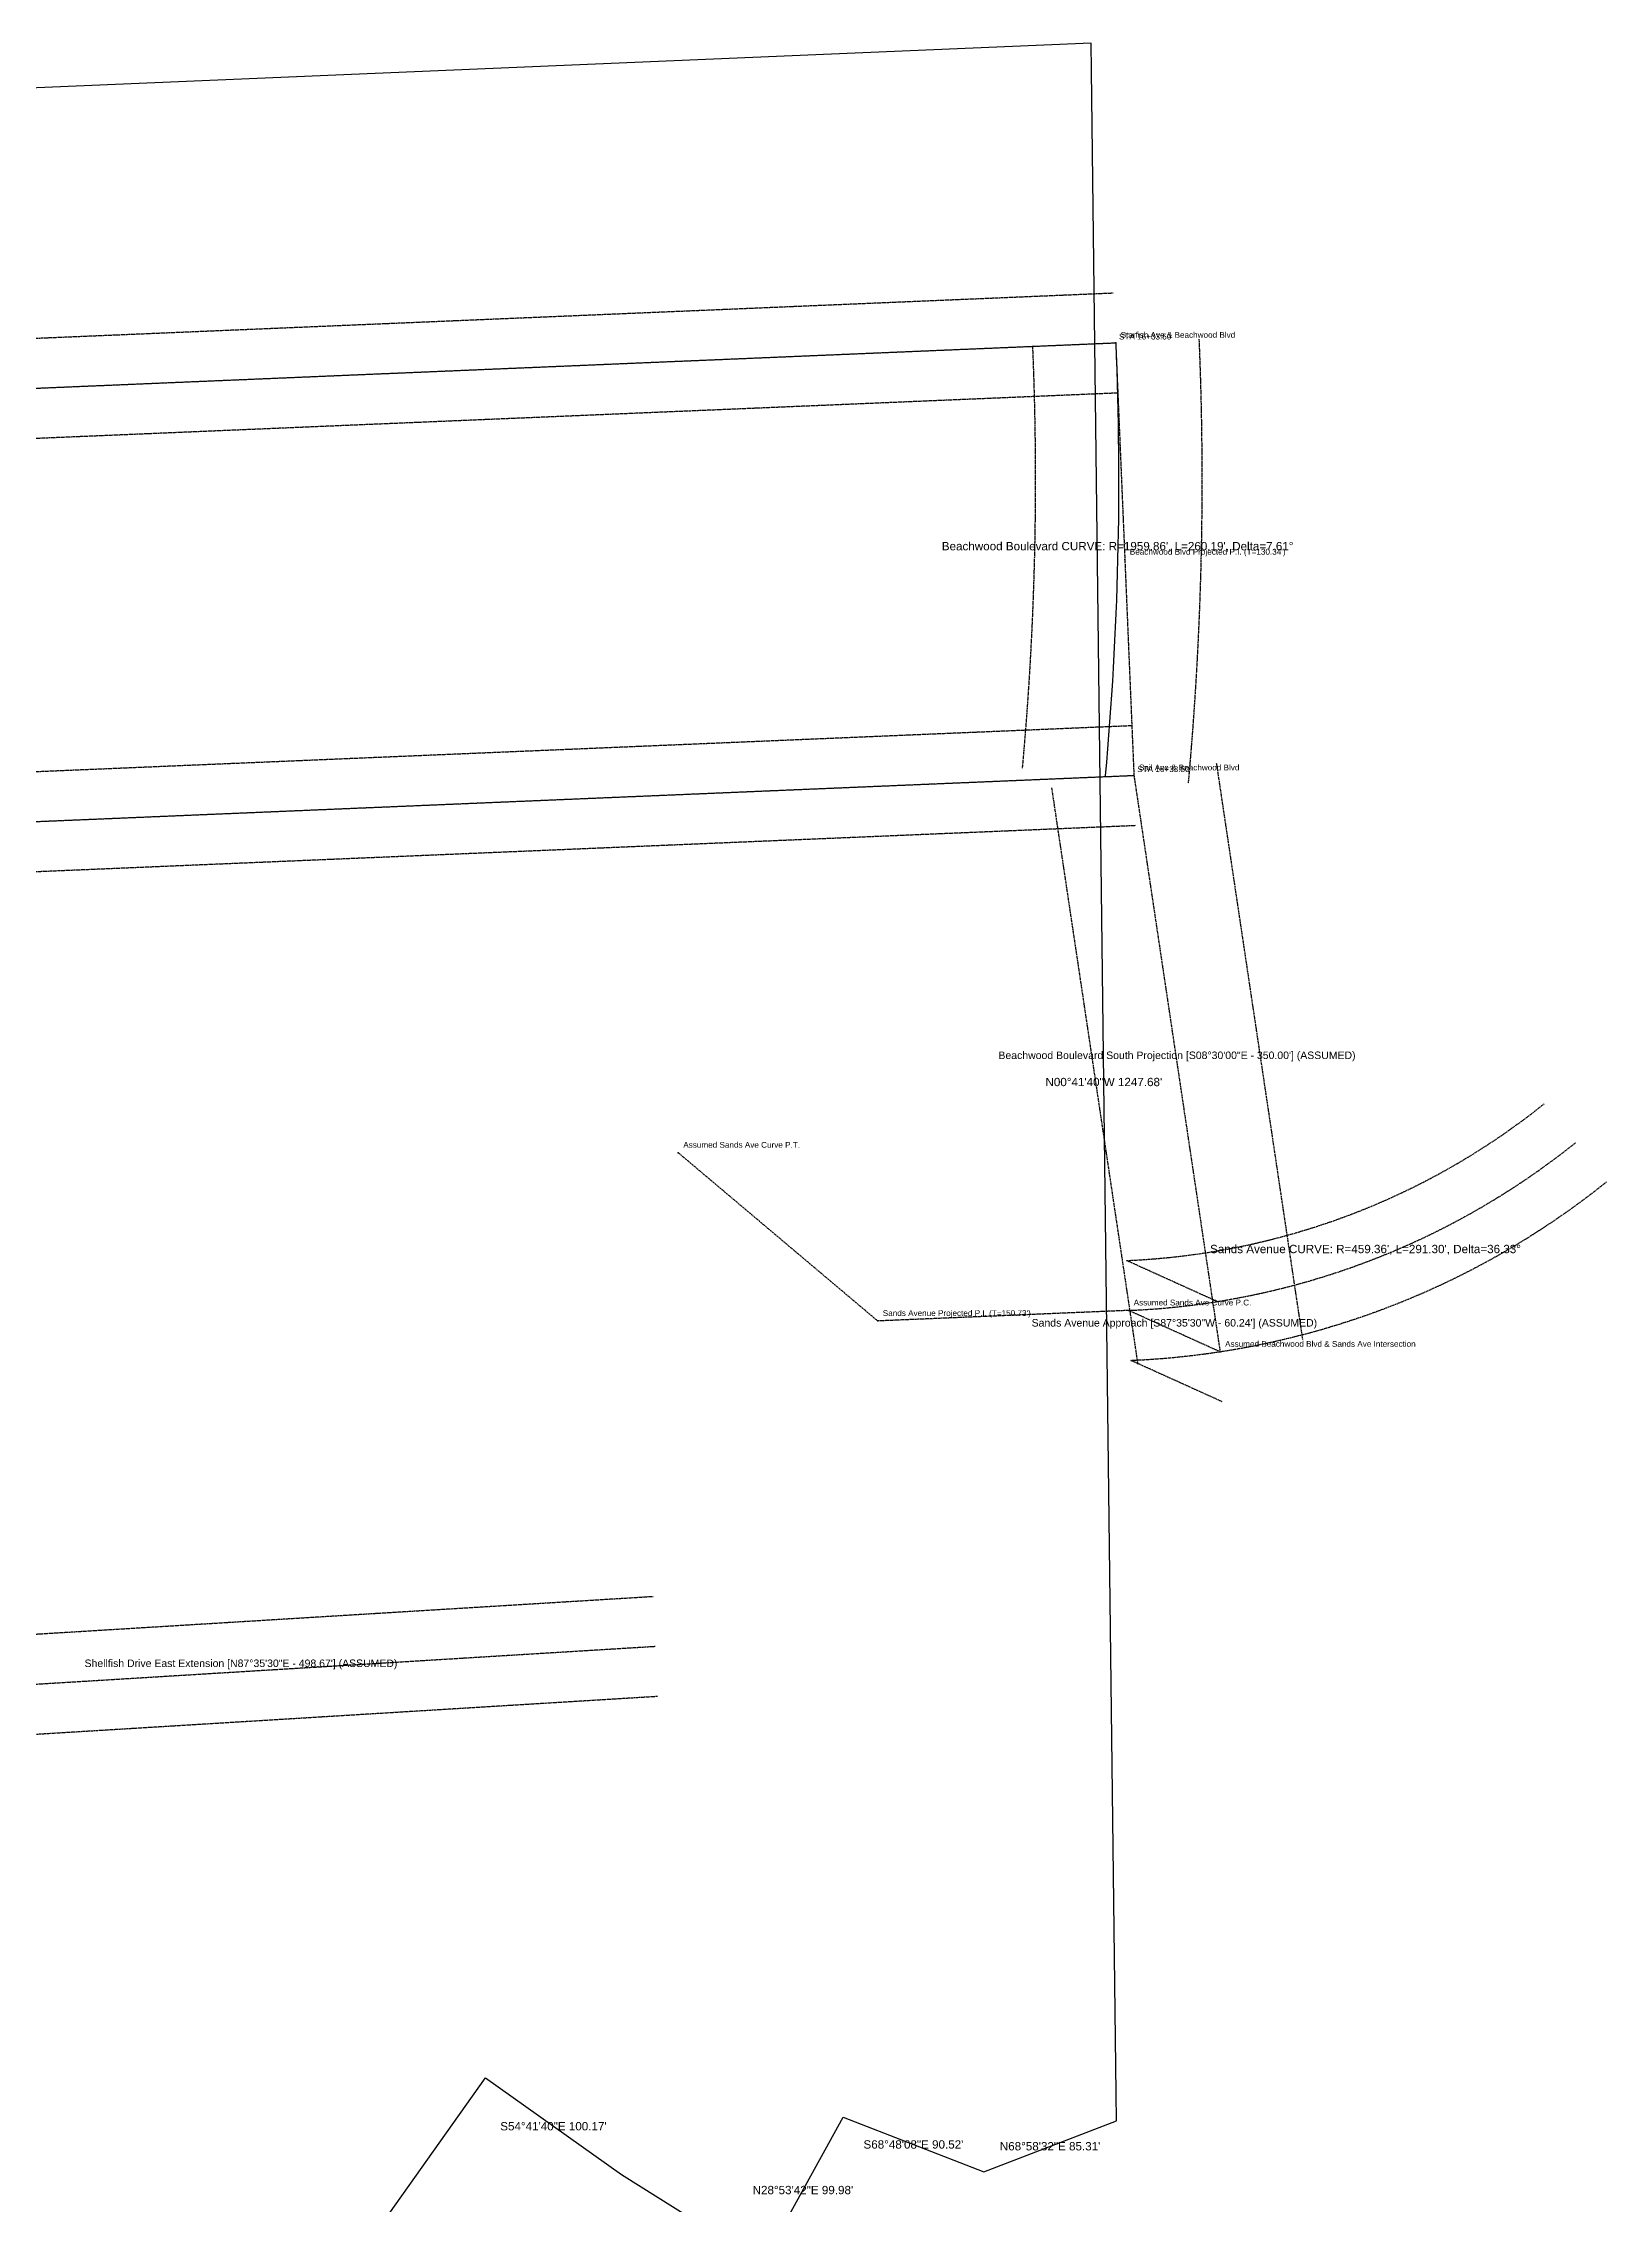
# Model space of a CAD drawing. Extents: x 9702 to 11747, y 7841 to 10241.
# Drawn here: x 10809 to 11747, y 8943 to 10241 of the extents above; entities that cross this region are included whole.
import ezdxf
from ezdxf.enums import TextEntityAlignment as Align

# ---------------------------------------------------------------- set-up
doc = ezdxf.new("R2010")
doc.units = 0
doc.linetypes.add('DASHED', pattern=[0.75, 0.5, -0.25])
for name, color, linetype in [('C-BOUNDARY', 7, 'CONTINUOUS'), ('C-ROAD-ALIGNMENT', 2, 'CONTINUOUS'), ('C-ROAD-ASSUMP', 1, 'DASHED'), ('C-ROAD-ASSUMP-INTX', 1, 'CONTINUOUS'), ('C-ROAD-ASSUMP-TEXT', 1, 'CONTINUOUS'), ('C-ROAD-CNTR', 2, 'DASHED'), ('C-ROAD-CURV', 4, 'CONTINUOUS'), ('C-ROAD-INTX', 3, 'CONTINUOUS'), ('C-ROAD-PI-TANGENT', 1, 'DASHED'), ('C-ROAD-ROW-EDGE', 4, 'DASHED'), ('C-ROAD-TEXT', 7, 'CONTINUOUS')]:
    doc.layers.add(name, color=color, linetype=linetype)
doc.styles.get("Standard").update_dxf_attribs({"font": 'Arial'})

msp = doc.modelspace()

# ---------------------------------------------------------------- linework, layer by layer
at = {"layer": 'C-BOUNDARY'}
for p, q in [((11437.528, 10240.9765), (9812.5952, 10172.2772)), ((11452.6527, 8993.3925), (11437.528, 10240.9765)), ((10923.6086, 8806.9557), (11073.8723, 9019.0798)), ((11073.8723, 9019.0798), (11155.611, 8961.1716)), ((11240.3061, 8908.02), (11288.6267, 8995.5486)), ((11288.6267, 8995.5486), (11373.0126, 8962.8014)), ((11373.0126, 8962.8014), (11452.6527, 8993.3925)), ((11155.611, 8961.1716), (11240.3061, 8908.02))]:
    msp.add_line(p, q, dxfattribs=at)
at = {"layer": 'C-ROAD-ALIGNMENT'}
for points in [[(9820.159, 9992.4362), (10000, 10000), (11452.2162, 10061.0775)], [(9831.0844, 9732.6659), (10010.9255, 9740.2297), (11463.1416, 9801.3071)]]:
    msp.add_lwpolyline(points, dxfattribs=at)
at = {"layer": 'C-ROAD-ASSUMP'}
for p, q in [((11463.1416, 9801.3071), (11514.8749, 9455.1516)), ((11514.8749, 9455.1516), (11460, 9480)), ((10678.32, 9247.91), (11176.063, 9278.3458))]:
    msp.add_line(p, q, dxfattribs=at)
msp.add_lwpolyline([(11460, 9480), (11469.0906, 9480.4726), (11478.1701, 9481.1253), (11487.2348, 9481.9577), (11496.2812, 9482.9696), (11505.3059, 9484.1605), (11514.3051, 9485.5301), (11523.2755, 9487.0777), (11532.2134, 9488.8027), (11541.1154, 9490.7046), (11549.978, 9492.7824), (11558.7976, 9495.0355), (11567.5709, 9497.4628), (11576.2943, 9500.0636), (11584.9645, 9502.8367), (11593.5781, 9505.781), (11602.1316, 9508.8955), (11610.6217, 9512.1788), (11619.0451, 9515.6297), (11627.3985, 9519.2469), (11635.6785, 9523.0289), (11643.882, 9526.9742), (11652.0056, 9531.0813), (11660.0463, 9535.3485), (11668.0009, 9539.7743), (11675.8662, 9544.3568), (11683.6392, 9549.0942), (11691.3167, 9553.9848), (11698.8959, 9559.0265), (11706.3736, 9564.2175), (11713.747, 9569.5555), (11721.0132, 9575.0387), (11728.1693, 9580.6647)], dxfattribs=at)
at = {"layer": 'C-ROAD-ASSUMP-INTX'}
for p in [(11457.6932, 9930.8526), (11189.6664, 9574.6989), (11460, 9480), (11309.3993, 9473.666), (11514.8749, 9455.1516)]:
    msp.add_point(p, dxfattribs=at)
at = {"layer": 'C-ROAD-CNTR'}
for p, q in [((10000, 10000), (11452.2162, 10061.0775)), ((10010.9255, 9740.2297), (11463.1416, 9801.3071))]:
    msp.add_line(p, q, dxfattribs=at)
at = {"layer": 'C-ROAD-CURV'}
msp.add_lwpolyline([(11452.2162, 10061.0775), (11452.5411, 10052.9511), (11452.8322, 10044.8235), (11453.0897, 10036.6948), (11453.3134, 10028.565), (11453.5033, 10020.4344), (11453.6595, 10012.3031), (11453.782, 10004.1712), (11453.8708, 9996.0388), (11453.9257, 9987.9062), (11453.947, 9979.7734), (11453.9345, 9971.6406), (11453.8882, 9963.5079), (11453.8082, 9955.3754), (11453.6944, 9947.2434), (11453.5469, 9939.1119), (11453.3657, 9930.9811), (11453.1507, 9922.8511), (11452.902, 9914.7221), (11452.6195, 9906.5942), (11452.3034, 9898.4675), (11451.9535, 9890.3422), (11451.5699, 9882.2184), (11451.1526, 9874.0963), (11450.7015, 9865.976), (11450.2168, 9857.8576), (11449.6984, 9849.7413), (11449.1464, 9841.6272), (11448.5606, 9833.5155), (11447.9413, 9825.4063), (11447.2882, 9817.2998), (11446.6015, 9809.196), (11445.8813, 9801.0951)], dxfattribs=at)
at = {"layer": 'C-ROAD-INTX'}
for p in [(11452.2162, 10061.0775), (11463.1416, 9801.3071)]:
    msp.add_point(p, dxfattribs=at)
at = {"layer": 'C-ROAD-PI-TANGENT'}
for p, q in [((11452.2162, 10061.0775), (11457.6932, 9930.8526)), ((11457.6932, 9930.8526), (11463.1416, 9801.3071)), ((11309.3993, 9473.666), (11189.6664, 9574.6989)), ((11460, 9480), (11309.3993, 9473.666))]:
    msp.add_line(p, q, dxfattribs=at)
at = {"layer": 'C-ROAD-ROW-EDGE'}
for p, q in [((9998.7394, 10029.9735), (11450.9555, 10091.051)), ((10001.2606, 9970.0265), (11453.4768, 10031.104)), ((10009.6648, 9770.2032), (11461.881, 9831.2806)), ((11512.5924, 9808.6976), (11564.3257, 9462.542)), ((11413.6908, 9793.9167), (11465.4241, 9447.7611)), ((10012.1861, 9710.2561), (11464.4022, 9771.3336)), ((11513.6143, 9485.1251), (11458.7394, 9509.9735)), ((11516.1355, 9425.1781), (11461.2606, 9450.0265)), ((10677.0594, 9277.8835), (11174.8023, 9308.3193)), ((10679.5806, 9217.9365), (11177.3236, 9248.3722))]:
    msp.add_line(p, q, dxfattribs=at)
for points in [[(11502.172, 10063.1785), (11502.5052, 10054.8449), (11502.8038, 10046.5099), (11503.0678, 10038.1738), (11503.2972, 10029.8366), (11503.492, 10021.4986), (11503.6522, 10013.1598), (11503.7778, 10004.8204), (11503.8688, 9996.4806), (11503.9252, 9988.1405), (11503.947, 9979.8002), (11503.9341, 9971.4599), (11503.8867, 9963.1197), (11503.8046, 9954.7798), (11503.688, 9946.4403), (11503.5367, 9938.1014), (11503.3509, 9929.7631), (11503.1304, 9921.4257), (11502.8753, 9913.0893), (11502.5857, 9904.754), (11502.2614, 9896.42), (11501.9026, 9888.0874), (11501.5092, 9879.7564), (11501.0813, 9871.4271), (11500.6187, 9863.0996), (11500.1217, 9854.7741), (11499.59, 9846.4508), (11499.0239, 9838.1297), (11498.4232, 9829.811), (11497.788, 9821.4949), (11497.1183, 9813.1815), (11496.4141, 9804.871), (11495.6755, 9796.5635)], [(11402.2603, 10058.9764), (11402.5769, 10051.0574), (11402.8607, 10043.1372), (11403.1115, 10035.2158), (11403.3295, 10027.2934), (11403.5146, 10019.3703), (11403.6669, 10011.4464), (11403.7862, 10003.5219), (11403.8727, 9995.5971), (11403.9263, 9987.6719), (11403.947, 9979.7466), (11403.9348, 9971.8212), (11403.8897, 9963.896), (11403.8117, 9955.9711), (11403.7009, 9948.0465), (11403.5571, 9940.1225), (11403.3805, 9932.1991), (11403.171, 9924.2765), (11402.9287, 9916.3549), (11402.6534, 9908.4343), (11402.3453, 9900.5149), (11402.0044, 9892.5969), (11401.6305, 9884.6804), (11401.2239, 9876.7655), (11400.7844, 9868.8524), (11400.312, 9860.9411), (11399.8068, 9853.0319), (11399.2689, 9845.1248), (11398.6981, 9837.2201), (11398.0945, 9829.3177), (11397.4581, 9821.418), (11396.7889, 9813.5209), (11396.087, 9805.6267)], [(11458.7394, 9509.9735), (11467.2363, 9510.4152), (11475.7228, 9511.0253), (11484.1955, 9511.8033), (11492.6512, 9512.7491), (11501.0864, 9513.8623), (11509.4979, 9515.1424), (11517.8825, 9516.589), (11526.2367, 9518.2013), (11534.5573, 9519.979), (11542.841, 9521.9211), (11551.0847, 9524.027), (11559.285, 9526.2959), (11567.4387, 9528.7268), (11575.5427, 9531.3187), (11583.5937, 9534.0708), (11591.5886, 9536.9819), (11599.5242, 9540.0508), (11607.3975, 9543.2763), (11615.2053, 9546.6573), (11622.9446, 9550.1922), (11630.6123, 9553.8799), (11638.2055, 9557.7187), (11645.721, 9561.7073), (11653.1561, 9565.844), (11660.5077, 9570.1273), (11667.7731, 9574.5553), (11674.9492, 9579.1265), (11682.0334, 9583.8389), (11689.0228, 9588.6909), (11695.9146, 9593.6803), (11702.7063, 9598.8054), (11709.395, 9604.064)], [(11461.2606, 9450.0265), (11470.9449, 9450.53), (11480.6173, 9451.2252), (11490.2741, 9452.112), (11499.9113, 9453.19), (11509.5254, 9454.4587), (11519.1123, 9455.9177), (11528.6685, 9457.5664), (11538.1902, 9459.4041), (11547.6736, 9461.4301), (11557.1149, 9463.6437), (11566.5106, 9466.0439), (11575.8568, 9468.6298), (11585.1499, 9471.4004), (11594.3864, 9474.3546), (11603.5625, 9477.4912), (11612.6746, 9480.8091), (11621.7192, 9484.3068), (11630.6927, 9487.9831), (11639.5916, 9491.8365), (11648.4124, 9495.8655), (11657.1516, 9500.0685), (11665.8058, 9504.4438), (11674.3717, 9508.9897), (11682.8457, 9513.7045), (11691.2247, 9518.5863), (11699.5053, 9523.6332), (11707.6842, 9528.8431), (11715.7584, 9534.2141), (11723.7245, 9539.744), (11731.5794, 9545.4307), (11739.3202, 9551.272), (11746.9436, 9557.2654)]]:
    msp.add_lwpolyline(points, dxfattribs=at)

# ---------------------------------------------------------------- texts
at = {"layer": 'C-ROAD-ASSUMP-TEXT'}
for s, p in [('Beachwood Boulevard South Projection [S08%%d30\'00"E - 350.00\'] (ASSUMED)', (11489.0083, 9633.2294)), ('Sands Avenue Approach [S87%%d35\'30"W - 60.24\'] (ASSUMED)', (11487.4375, 9472.5758)), ('Shellfish Drive East Extension [N87%%d35\'30"E - 498.67\'] (ASSUMED)', (10927.1915, 9268.1279))]:
    msp.add_text(s, height=4.5, dxfattribs=at).set_placement(p, align=Align.MIDDLE_CENTER)
at = {"layer": 'C-ROAD-TEXT'}
for s, p in [('STA 16+33.50', (11454.2162, 10063.0775)), ('Starfish Ave & Beachwood Blvd', (11455.2162, 10064.0775)), ("Beachwood Blvd Projected P.I. (T=130.34')", (11460.6932, 9933.8526)), ('STA 16+33.50', (11465.1416, 9803.3071)), ('Sail Ave & Beachwood Blvd', (11466.1416, 9804.3071)), ('Assumed Sands Ave Curve P.T.', (11192.6664, 9577.6989)), ("Sands Avenue Projected P.I. (T=150.73')", (11312.3993, 9476.666)), ('Assumed Sands Ave Curve P.C.', (11463, 9483)), ('Assumed Beachwood Blvd & Sands Ave Intersection', (11517.8749, 9458.1516))]:
    msp.add_text(s, height=3.5, dxfattribs=at).set_placement(p)
for s, p in [("Beachwood Boulevard CURVE: R=1959.86', L=260.19', Delta=7.61%%d", (11453.3657, 9938.9811)), ('N00%%d41\'40"W 1247.68\'', (11445.0904, 9617.1845)), ("Sands Avenue CURVE: R=459.36', L=291.30', Delta=36.33%%d", (11602.1316, 9516.8955)), ('S54%%d41\'40"E 100.17\'', (11114.7416, 8990.1257)), ('S68%%d48\'08"E 90.52\'', (11330.8197, 8979.175)), ('N68%%d58\'32"E 85.31\'', (11412.8327, 8978.097)), ('N28%%d53\'42"E 99.98\'', (11264.4664, 8951.7843))]:
    msp.add_text(s, height=5, dxfattribs=at).set_placement(p, align=Align.MIDDLE_CENTER)

doc.saveas('drawing.dxf')
